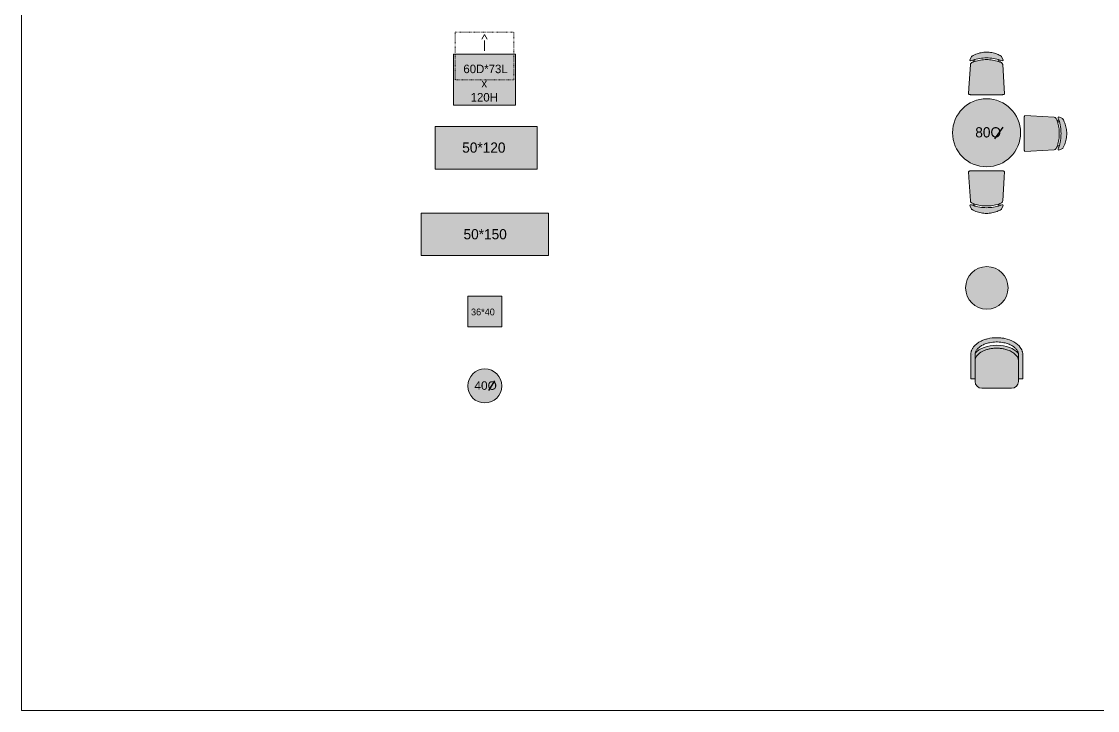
# Model space of a CAD drawing. Header units: millimetres. Extents: x -14819 to 43195, y -10328 to 20814.
# Drawn here: x 13033 to 14298, y 16586 to 17397 of the extents above; entities that cross this region are included whole.
import ezdxf

# ---------------------------------------------------------------- set-up
doc = ezdxf.new("R2010")
doc.units = ezdxf.units.MM
doc.linetypes.add('ACAD_ISO03W100', pattern=[30, 12, -18])
for name, color, linetype, lineweight in [('DV_Furnitures', 250, 'Continuous', 5), ('DV_Hatch bedroom', 21, 'Continuous', 5), ('DV_Hatch Living', 43, 'Continuous', 5)]:
    doc.layers.add(name, color=color, linetype=linetype, lineweight=lineweight)
doc.layers.add('DV_Text block', color=20, linetype='Continuous')
doc.styles.get("Standard").update_dxf_attribs({"font": 'arial.ttf'})

# ---------------------------------------------------------------- blocks, each defined once
blk = doc.blocks.new('*U1024')
at = {"layer": 'DV_Hatch bedroom', "lineweight": 5}
h = blk.add_hatch(color=256, dxfattribs=at)
h.dxf.hatch_style = 1
h.paths.add_polyline_path([(60, 0), (60, -50), (-60, -50), (-60, 0)])
at = {"lineweight": 5}
blk.add_lwpolyline([(60, 0), (60, -50), (-60, -50), (-60, 0), (60, 0)], dxfattribs=at)
at = {"layer": 'DV_Text block', "insert": (-28.30563444466316, -18.80394885410487), "char_height": 12, "attachment_point": 1}
blk.add_mtext_dynamic_manual_height_columns('{\\fDM Sans|b0|i0|c0|p2;50*120}', width=56.75187395583114, gutter_width=1.25, heights=[0], dxfattribs=at)
blk = doc.blocks.new('*U1026')
at = {"layer": 'DV_Hatch bedroom', "lineweight": 5}
h = blk.add_hatch(color=256, dxfattribs=at)
h.dxf.hatch_style = 1
h.paths.add_polyline_path([(260.5569073197485, 122.3409642454412), (264.1569073197485, 122.3409642454412), (264.1569073197485, 118.3409642454412), (260.5569073197485, 118.3409642454412)])
at = {"lineweight": 5}
blk.add_lwpolyline([(260.5569073197485, 122.3409642454412), (264.1569073197485, 122.3409642454412), (264.1569073197485, 118.3409642454412), (260.5569073197485, 118.3409642454412), (260.5569073197485, 122.3409642454412)], dxfattribs=at)
at = {"layer": 'DV_Text block', "insert": (261.9996855202482, 118.7152081299112), "char_height": 0.8, "attachment_point": 1, "rotation": 90}
blk.add_mtext_dynamic_manual_height_columns('{\\fDM Sans|b0|i0|c0|p2;36*40}', width=4.728081956628512, gutter_width=1.25, heights=[0], dxfattribs=at)
blk = doc.blocks.new('*U1023')
at = {"layer": 'DV_Hatch bedroom', "lineweight": 5}
h = blk.add_hatch(color=256, dxfattribs=at)
h.dxf.hatch_style = 1
h.paths.add_polyline_path([(-36.43380784526835, 60.04021690412242), (36.56614776196432, 59.95971012146572), (36.4999778036165, -0.04025339132834915), (-36.4999778036165, 0.04025339132834915)])
at = {"linetype": 'ACAD_ISO03W100', "lineweight": 5}
for p, q in [((0.09157145894334917, 83.03290998804655), (-2.901616335553172, 77.61525146761204)), ((0.07066529615747186, 64.07613510614902), (0.09157145894334917, 83.03290998804655)), ((0.09157145894334917, 83.03290998804653), (3.072802438550411, 77.60866267958136))]:
    blk.add_line(p, q, dxfattribs=at)
at = {"linetype": 'ACAD_ISO03W100', "lineweight": 5, "ltscale": 0.05}
blk.add_lwpolyline([(-34.40513541289124, 86.03799542772157), (34.59482262682207, 85.96189997562135), (34.53306399903067, 29.96193403034692), (-34.46689404068275, 30.03802948244709)], close=True, dxfattribs=at)
at = {"lineweight": 5}
blk.add_lwpolyline([(-36.43380784526835, 60.04021690412242), (36.56614776196432, 59.95971012146572), (36.4999778036165, -0.04025339132834915), (-36.4999778036165, 0.04025339132834915), (-36.43380784526835, 60.04021690412242)], dxfattribs=at)
at = {"layer": 'DV_Text block', "insert": (-54.56108493999477, 47.76335635750354), "char_height": 8, "attachment_point": 1, "rotation": 359.93681233145986}
blk.add_mtext_dynamic_manual_height_columns('\\pxqc;{\\fDM Sans|b0|i0|c0|p2; \\H1.25x;60D*73L\\Px\\P120H}', width=108.6264040418592, gutter_width=12.5, heights=[0], dxfattribs=at)
blk = doc.blocks.new('*U1027')
at = {"layer": 'DV_Hatch bedroom', "lineweight": 5}
h = blk.add_hatch(color=256, dxfattribs=at)
h.dxf.hatch_style = 1
edge = h.paths.add_edge_path()
edge.add_arc((0, 0), 20, 0, 360)
at = {"lineweight": 5}
blk.add_circle((0, 0), 20, dxfattribs=at)
at = {"layer": 'DV_Text block'}
blk.add_line((4.590642479844746, -5.295122540830789), (12.00493305639844, 6.022108342519118), dxfattribs=at)
at = {"layer": 'DV_Text block', "insert": (-12.21539372675352, 5.500000003259629), "char_height": 10, "attachment_point": 1}
blk.add_mtext_dynamic_manual_height_columns('40O', width=26.25476082576989, gutter_width=12.5, heights=[0], dxfattribs=at)
blk = doc.blocks.new('*U1025')
at = {"layer": 'DV_Hatch bedroom', "lineweight": 5}
h = blk.add_hatch(color=256, dxfattribs=at)
h.dxf.hatch_style = 1
h.paths.add_polyline_path([(161.9801928988678, -633.1714966108556), (161.9801928988678, -683.1714966108556), (11.98019289886781, -683.1714966108556), (11.98019289886781, -633.1714966108556)])
at = {"lineweight": 5}
blk.add_lwpolyline([(161.9801928988678, -633.1714966108556), (161.9801928988678, -683.1714966108556), (11.98019289886781, -683.1714966108556), (11.98019289886781, -633.1714966108556), (161.9801928988678, -633.1714966108556)], dxfattribs=at)
at = {"layer": 'DV_Text block', "insert": (61.92732874456249, -651.9754454649604), "char_height": 12, "attachment_point": 1}
blk.add_mtext_dynamic_manual_height_columns('{\\fDM Sans|b0|i0|c0|p2;50*150}', width=56.75187395583114, gutter_width=1.25, heights=[0], dxfattribs=at)
blk = doc.blocks.new('COFFEE TABLE 80')
at = {"layer": 'DV_Hatch Living', "transparency": 33554579}
h = blk.add_hatch(color=256, dxfattribs=at)
h.dxf.hatch_style = 1
h.paths.add_polyline_path([(229.9261347123265, -420.3249440092277, 1), (309.9261347123265, -420.3249440092277, 1)])
at = {"layer": 'DV_Hatch Living', "color": 18, "true_color": 0x000000}
blk.add_circle((269.9261347123265, -420.3249440092277), 40, dxfattribs=at)
at = {"layer": 'DV_Text block'}
blk.add_line((279.7751645188573, -427.27284260127), (289.4527519655711, -413.8514747721433), dxfattribs=at)
at = {"layer": 'DV_Text block', "insert": (256.6811932789157, -413.7653186047509), "char_height": 12, "attachment_point": 1}
blk.add_mtext_dynamic_manual_height_columns('{\\fDM Sans|b0|i0|c0|p2;80O}', width=116.0549426039837, gutter_width=1.25, heights=[0], dxfattribs=at)
blk = doc.blocks.new('*U1093')
at = {"layer": 'DV_Hatch Living', "transparency": 33554579}
h = blk.add_hatch(color=256, dxfattribs=at)
h.dxf.hatch_style = 1
h.paths.add_polyline_path([(-2.5, 0, 1), (2.5, 0, 1)])
at = {"layer": 'DV_Hatch Living', "color": 18, "lineweight": 5, "true_color": 0x000000}
blk.add_circle((0, 0), 2.5, dxfattribs=at)
blk = doc.blocks.new('*U997')
at = {"layer": 'DV_Hatch Living', "transparency": 33554579}
h = blk.add_hatch(color=256, dxfattribs=at)
h.dxf.hatch_style = 1
h.paths.add_polyline_path([(1.903446144736279, 3.535367920994759), (1.890031995712036, 3.582273945212364), (1.870788195994294, 3.627109453082085), (1.846023406618372, 3.669154867529869), (1.816135202093562, 3.707735314965248), (1.781603207953651, 3.742231577634811), (1.742981790756403, 3.772089928388596), (1.580095540296554, 3.836199944891447), (1.566670853175481, 3.841040783274792), (1.421221777877236, 3.891754442919066), (1.401291620175073, 3.898426905629037), (1.236513786568537, 3.94868016242981), (1.063475859013806, 3.994071930646896), (0.8887779646430545, 4.032601118087769), (0.7126926620410927, 4.064207375049591), (0.5354948594357438, 4.088841378688812), (0.3574611806669736, 4.106464833021164), (0.1788694989882629, 4.117050170898438), (-1.417328746811108e-06, 4.120580852031708), (-0.1788723334781821, 4.117050170898438), (-0.3574640151568929, 4.106464833021164), (-0.535497693925663, 4.088841378688812), (-0.7126954965310119, 4.064207375049591), (-0.8887807991329737, 4.032601118087769), (-1.063478693503725, 3.994071930646896), (-1.236516621058456, 3.94868016242981), (-1.401294454664992, 3.898426905629051), (-1.421224612367212, 3.891754442919051), (-1.566673687665514, 3.84104078327475), (-1.580098374786473, 3.836199944891419), (-1.742984625246322, 3.772089928388596), (-1.78160604244357, 3.742231577634811), (-1.816138036583482, 3.707735314965248), (-1.846026241108291, 3.669154867529869), (-1.870791030484213, 3.627109453082085), (-1.890034830201955, 3.582273945212364), (-1.903448979226198, 3.535367920994759), (-2.06643692435, 0.7566639780999296), (-2.102708698575157, 0.08456394076347351), (-2.100243587434022, 0.07196366786956787), (-2.094375447350728, 0.06054133176803589), (-2.085564957531574, 0.05119338631629944), (-2.062044807604366, 0.03487631678581238), (-2.035812647544333, 0.02340331673622131), (-1.99889296859368, 0.01245275139808655), (-1.961027763474192, 0.005426704883575439), (-1.921728753998821, 0.001296401023864746), (-1.882236999207919, -8.270144462585449e-05), (-1.872592721796821, -4.470348358154297e-07), (1.884592908913817, 4.498995878066125e-07), (1.921728903182498, 0.001297146081924438), (1.961027763474249, 0.00542759895324707), (1.99889296859368, 0.01245364546775818), (2.03581279672801, 0.02340421080589294), (2.063714769726914, 0.03582432866096497), (2.088459419305991, 0.05371570587158203), (2.098550651024595, 0.0677722692489624), (2.102705864085237, 0.08456394076347351), (2.066434089860138, 0.7566639780998159)])
h.paths.add_polyline_path([(1.56323577893221, 4.079477400756204), (1.39762589609029, 4.129593223333359), (1.36718476269192, 4.137547645536458), (1.389521790999595, 3.902367353439331), (1.401291620175073, 3.898426905629051), (1.407621501069571, 3.896496444940567), (1.421221777877065, 3.891754442919094), (1.488436986251315, 3.869251310825348), (1.566670853175651, 3.84104078327475), (1.576532187503801, 3.837602436542511), (1.580095540296554, 3.836199944891433), (1.58656195554596, 3.833868205547333)])
h.paths.add_polyline_path([(1.775910209511665, 4.505965411663055), (1.749291216167364, 4.521570950746536), (1.707082528182241, 4.545750916004167), (1.707045232261976, 4.545771926641478), (1.59920452657326, 4.604069292545319), (1.489412647523579, 4.658612161874771), (1.377800429201159, 4.70933541655539), (1.37776119389315, 4.709352403879166), (1.231888794097188, 4.768824875354767), (1.083518313566628, 4.821774363517761), (0.9329420031321547, 4.868096560239792), (0.7804564399511378, 4.907700270414352), (0.6263619307729869, 4.940507560968399), (0.4709619525002608, 4.96645376086235), (0.3145624808623211, 4.985487759113312), (0.1574715615118976, 4.997572153806686), (-1.417244902768289e-06, 5.002683252096176), (-0.1622774391962025, 4.997306764125824), (-0.3241285114327184, 4.984526336193085), (-0.4852254415150128, 4.964368343353271), (-0.6452312794520481, 4.936874806880951), (-0.8038113689519264, 4.902103543281555), (-0.9606342238758998, 4.860127121210098), (-1.115371789310018, 4.8110331594944), (-1.267700485850753, 4.754924476146698), (-1.417301880931291, 4.6919184923172), (-1.563862912597756, 4.622146785259247), (-1.707077306753376, 4.545755386352539), (-1.749294050657284, 4.52157095074655), (-1.775913044001584, 4.505965411663055), (-1.954310469879999, 4.071474969387054), (-1.924175813914587, 3.998974859714508), (-1.899247071673472, 3.985874950885773), (-1.782373144930148, 4.005081355571747), (-1.591194705568739, 4.071017503738403), (-1.397628730580209, 4.129593223333359), (-1.201959116509158, 4.180722683668137), (-1.004472967349045, 4.224330931901932), (-0.8054599978081001, 4.260353744029999), (-0.6052119365740509, 4.288738667964935), (-0.4040226009061598, 4.309443831443787), (-0.2021870761249716, 4.322438836097717), (-1.417244959611708e-06, 4.327704608440399), (0.2021842416350523, 4.322438836097717), (0.4040197664162406, 4.309443831443787), (0.6052091020841317, 4.288738667964935), (0.8054571633181808, 4.260353744029999), (1.004470132859126, 4.224330931901932), (1.201956282019239, 4.180722683668137), (1.39762589609029, 4.129593223333359), (1.56323577893221, 4.079477400756204), (1.59119187107882, 4.071017503738403), (1.782370310440228, 4.005081355571747), (1.899244237183552, 3.985874950885773), (1.924172979424668, 3.998974859714508), (1.954315989676218, 4.071469455957413)])
h.paths.add_polyline_path([(-1.367187597181839, 4.137547645536458), (-1.397628730580209, 4.129593223333359), (-1.563227031381189, 4.079480905640693), (-1.586564790035879, 3.833868205547333), (-1.580098374786473, 3.836199944891447), (-1.57653502199372, 3.837602436542511), (-1.566673687665457, 3.841040783274764), (-1.488439820741235, 3.869251310825348), (-1.421224612367155, 3.891754442919066), (-1.40762433555949, 3.896496444940567), (-1.401294454664992, 3.898426905629037), (-1.389524625489514, 3.902367353439331)])
at = {"layer": 'DV_Hatch Living', "color": 18, "lineweight": 5, "true_color": 0x000000}
for p, q in [((-1.775913044001584, 4.505965411663055), (-1.954310469879999, 4.071474969387054)), ((-1.954310469879999, 4.071474969387054), (-1.924175813914587, 3.998974859714508)), ((-1.924175813914587, 3.998974859714508), (-1.899247071673472, 3.985874950885773)), ((-1.899247071673472, 3.985874950885773), (-1.782373144930148, 4.005081355571747)), ((-1.782373144930148, 4.005081355571747), (-1.591194705568739, 4.071017503738403)), ((-1.749294050657284, 4.521570950746536), (-1.775913044001584, 4.505965411663055)), ((-1.707077306753376, 4.545755386352539), (-1.749294050657284, 4.521570950746536)), ((-1.563862912597756, 4.622146785259247), (-1.707077306753376, 4.545755386352539)), ((-1.591194705568739, 4.071017503738403), (-1.397628730580209, 4.129593223333359)), ((-1.563178607054056, 4.079990535974503), (-1.586564790035879, 3.833868205547333)), ((-1.586564790035879, 3.833868205547333), (-1.488439820741235, 3.869251310825348)), ((-1.417301880931291, 4.6919184923172), (-1.563862912597756, 4.622146785259247)), ((-1.488439820741235, 3.869251310825348), (-1.389524625489514, 3.902367353439331)), ((-1.267700485850753, 4.754924476146698), (-1.417301880931291, 4.6919184923172)), ((-1.397628730580209, 4.129593223333359), (-1.201959116509158, 4.180722683668137)), ((-1.389524625489514, 3.902367353439331), (-1.367136182964657, 4.138088971376419)), ((-1.115371789310018, 4.8110331594944), (-1.267700485850753, 4.754924476146698)), ((-1.201959116509158, 4.180722683668137), (-1.004472967349045, 4.224330931901932)), ((-0.9606342238758998, 4.860127121210098), (-1.115371789310018, 4.8110331594944)), ((-1.004472967349045, 4.224330931901932), (-0.8054599978081001, 4.260353744029999)), ((-0.8038113689519264, 4.902103543281555), (-0.9606342238758998, 4.860127121210098)), ((-0.8054599978081001, 4.260353744029999), (-0.6052119365740509, 4.288738667964935)), ((-0.6452312794520481, 4.936874806880951), (-0.8038113689519264, 4.902103543281555)), ((-0.4852254415150128, 4.964368343353271), (-0.6452312794520481, 4.936874806880951)), ((-0.6052119365740509, 4.288738667964935), (-0.4040226009061598, 4.309443831443787)), ((-0.3241285114327184, 4.984526336193085), (-0.4852254415150128, 4.964368343353271)), ((-0.4040226009061598, 4.309443831443787), (-0.2021870761249716, 4.322438836097717)), ((-0.1622774391962025, 4.997306764125824), (-0.3241285114327184, 4.984526336193085)), ((-0.2021870761249716, 4.322438836097717), (-1.417244959611708e-06, 4.327704608440399)), ((-1.417244902768289e-06, 5.002683252096176), (-0.1622774391962025, 4.997306764125824)), ((0.1574715615118976, 4.997572153806686), (-1.417244902768289e-06, 5.002683252096176)), ((-1.417244959611708e-06, 4.327704608440399), (0.2021842416350523, 4.322438836097717)), ((0.3145624808623211, 4.985487759113312), (0.1574715615118976, 4.997572153806686)), ((0.2021842416350523, 4.322438836097717), (0.4040197664162406, 4.309443831443787)), ((0.4709619525002608, 4.96645376086235), (0.3145624808623211, 4.985487759113312)), ((0.4040197664162406, 4.309443831443787), (0.6052091020841317, 4.288738667964935)), ((0.6263619307729869, 4.940507560968399), (0.4709619525002608, 4.96645376086235)), ((0.6052091020841317, 4.288738667964935), (0.8054571633181808, 4.260353744029999)), ((0.7804564399511378, 4.907700270414352), (0.6263619307729869, 4.940507560968399)), ((0.9329420031321547, 4.868096560239792), (0.7804564399511378, 4.907700270414352)), ((0.8054571633181808, 4.260353744029999), (1.004470132859126, 4.224330931901932)), ((1.083518313566628, 4.821774363517761), (0.9329420031321547, 4.868096560239792)), ((1.004470132859126, 4.224330931901932), (1.201956282019239, 4.180722683668137)), ((1.231888794097188, 4.768824875354767), (1.083518313566628, 4.821774363517761)), ((1.201956282019239, 4.180722683668137), (1.39762589609029, 4.129593223333359)), ((1.37776119389315, 4.709352403879166), (1.231888794097188, 4.768824875354767)), ((1.367133348474738, 4.138088971376419), (1.389521790999595, 3.902367353439331)), ((1.377800429201159, 4.709335416555405), (1.37776119389315, 4.709352403879166)), ((1.489412647523579, 4.658612161874771), (1.377800429201159, 4.709335416555405)), ((1.389521790999595, 3.902367353439331), (1.488436986251315, 3.869251310825348)), ((1.39762589609029, 4.129593223333359), (1.59119187107882, 4.071017503738403)), ((1.488436986251315, 3.869251310825348), (1.58656195554596, 3.833868205547333)), ((1.59920452657326, 4.604069292545319), (1.489412647523579, 4.658612161874771)), ((1.58656195554596, 3.833868205547333), (1.563186662972839, 4.079994559288025)), ((1.59119187107882, 4.071017503738403), (1.782370310440228, 4.005081355571747)), ((1.707045232261976, 4.545771926641464), (1.59920452657326, 4.604069292545319)), ((1.707082528182184, 4.545750916004181), (1.707045232261976, 4.545771926641464)), ((1.749291216167364, 4.521570950746536), (1.707082528182184, 4.545750916004181)), ((1.775910209511665, 4.505965411663055), (1.749291216167364, 4.521570950746536)), ((1.954315989676218, 4.071469455957413), (1.775910209511665, 4.505965411663055)), ((1.782370310440228, 4.005081355571747), (1.899244237183552, 3.985874950885773)), ((1.899244237183552, 3.985874950885773), (1.924172979424668, 3.998974859714508)), ((1.924172979424668, 3.998974859714508), (1.954315989676218, 4.071469455957413))]:
    blk.add_line(p, q, dxfattribs=at)
blk.add_polyline3d([(1.961027763474249, 0.00542759895324707, 0), (1.99889296859368, 0.01245364546775818, 0), (2.03581279672801, 0.02340421080589294, 0), (2.063714769726914, 0.03582432866096497, 0), (2.088459419305991, 0.05371570587158203, 0), (2.098550651024595, 0.0677722692489624, 0), (2.102705864085237, 0.08456394076347351, 0), (2.066434089860138, 0.756663978099823, 0), (1.903446144736279, 3.535367920994759, 0), (1.890031995712036, 3.582273945212364, 0), (1.870788195994294, 3.627109453082085, 0), (1.846023406618372, 3.669154867529869, 0), (1.816135202093562, 3.707735314965248, 0), (1.781603207953651, 3.742231577634811, 0), (1.742981790756403, 3.772089928388596, 0), (1.576532187503801, 3.837602436542511, 0), (1.407621501069571, 3.896496444940567, 0), (1.236513786568537, 3.94868016242981, 0), (1.063475859013806, 3.994071930646896, 0), (0.8887779646430545, 4.032601118087769, 0), (0.7126926620410927, 4.064207375049591, 0), (0.5354948594357438, 4.088841378688812, 0), (0.3574611806669736, 4.106464833021164, 0), (0.1788694989882629, 4.117050170898438, 0), (-1.417328746811108e-06, 4.120580852031708, 0), (-0.1788723334781821, 4.117050170898438, 0), (-0.3574640151568929, 4.106464833021164, 0), (-0.535497693925663, 4.088841378688812, 0), (-0.7126954965310119, 4.064207375049591, 0), (-0.8887807991329737, 4.032601118087769, 0), (-1.063478693503725, 3.994071930646896, 0), (-1.236516621058456, 3.94868016242981, 0), (-1.40762433555949, 3.896496444940567, 0), (-1.57653502199372, 3.837602436542511, 0), (-1.742984625246322, 3.772089928388596, 0), (-1.78160604244357, 3.742231577634811, 0), (-1.816138036583482, 3.707735314965248, 0), (-1.846026241108291, 3.669154867529869, 0), (-1.870791030484213, 3.627109453082085, 0), (-1.890034830201955, 3.582273945212364, 0), (-1.903448979226198, 3.535367920994759, 0), (-2.06643692435, 0.756663978099823, 0), (-2.102708698575157, 0.08456394076347351, 0), (-2.100243587434022, 0.07196366786956787, 0), (-2.094375447350728, 0.06054133176803589, 0), (-2.085564957531574, 0.05119338631629944, 0), (-2.062044807604366, 0.03487631678581238, 0), (-2.035812647544333, 0.02340331673622131, 0), (-1.99889296859368, 0.01245275139808655, 0), (-1.961027763474192, 0.005426704883575439, 0), (-1.921728753998821, 0.001296401023864746, 0), (-1.882236999207919, -8.270144462585449e-05, 0), (-1.872592721796877, -4.470348358154297e-07, 0), (1.872592721796877, 4.470348358154297e-07, 0), (1.882237148391596, -8.180737495422363e-05, 0), (1.921728903182498, 0.001297146081924438, 0), (1.961027763474249, 0.00542759895324707, 0)], dxfattribs=at)
blk = doc.blocks.new('armchair Living room')
at = {"layer": 'DV_Hatch Living', "transparency": 33554579}
h = blk.add_hatch(color=256, dxfattribs=at)
h.dxf.hatch_style = 1
edge = h.paths.add_edge_path()
edge.add_spline(control_points=[(0.2550002536800378, 0.3230172590536782), (0.2550011041057445, 0.323240621367848), (0.2550010200065103, 0.323463989219654), (0.2549999999995194, 0.3236873653840133)], knot_values=[0, 0, 0, 0, 0.005289622055557356, 0.005289622055557356, 0.005289622055557356, 0.005289622055557356], degree=3, periodic=0)
edge.add_spline(control_points=[(0.2549999999995194, 0.3236873653840133), (0.2549784521755214, 0.3284062254644482), (0.2545392340576527, 0.3331287952118887), (0.2527582045326966, 0.3428586413101771), (0.2513733592607181, 0.3478700131149424), (0.2475867201002444, 0.3579713602773307), (0.2451835051673683, 0.3630611864100688), (0.2392914523905887, 0.3732649115138376), (0.2358019077099769, 0.3783779330181174), (0.2277061805591316, 0.388524298607674), (0.2230999699942799, 0.393556796918431), (0.212787876049795, 0.4034175598536356), (0.2070822718051204, 0.4082452996119939), (0.1946311372728289, 0.4175724522672724), (0.1878859274310685, 0.4220716212716482), (0.1734482527264518, 0.4306292356666059), (0.1657560491848926, 0.4346875995939818), (0.1495409769019247, 0.4422673311741212), (0.1410182996248324, 0.4457886901612778), (0.1232759968160693, 0.4522153066849919), (0.1140565105629463, 0.4551205800470761), (0.09131246422249717, 0.4612674042998677), (0.07752669711977944, 0.4641865678626695), (0.04930468339837546, 0.4685855784816875), (0.03486888073960159, 0.470065491226392), (0.005788774031756816, 0.4715291827670294), (-0.008855130190390526, 0.4715129808550849), (-0.03790393314721285, 0.4699855458003954), (-0.05230843026556187, 0.4684742858830733), (-0.08043723513784329, 0.4640158699707833), (-0.09416109194397393, 0.4610686405773095), (-0.1205063348747757, 0.4538569567591999), (-0.1331271362621678, 0.4495923977099032), (-0.1568780344561702, 0.4399270350904212), (-0.1680072575970186, 0.434526196304871), (-0.1884420025949751, 0.4228342209600324), (-0.1977461690257272, 0.4165434828179597), (-0.2125828644432701, 0.4047344485883544), (-0.2184980333597082, 0.3993248954432156), (-0.2289632728078175, 0.3883094549170378), (-0.2335130220400856, 0.3827046824929159), (-0.2412530913764783, 0.3714586632578687), (-0.2444439923428945, 0.3658189656603534), (-0.249539489331589, 0.3546112794252005), (-0.2514460950699515, 0.3490441446012733), (-0.2540758178151279, 0.3379965439490951), (-0.2548013357665155, 0.332514659926022), (-0.2549853221784772, 0.3263656017308572), (-0.2549969257208815, 0.3256926504939264), (-0.2549999999995123, 0.3250196693943694)], knot_values=[0.005289622055557356, 0.005289622055557356, 0.005289622055557356, 0.005289622055557356, 0.117033802237924, 0.117033802237924, 0.234067604475848, 0.234067604475848, 0.351101406713772, 0.351101406713772, 0.4681352089516961, 0.4681352089516961, 0.5851690111896201, 0.5851690111896201, 0.7022028134275441, 0.7022028134275441, 0.8192366156654681, 0.8192366156654681, 0.9362704179033922, 0.9362704179033922, 1.053304220141316, 1.053304220141316, 1.17033802237924, 1.17033802237924, 1.333644143691915, 1.333644143691915, 1.49695026500459, 1.49695026500459, 1.660256386317266, 1.660256386317266, 1.823562507629941, 1.823562507629941, 1.986868628942616, 1.986868628942616, 2.150174750255291, 2.150174750255291, 2.313480871567966, 2.313480871567966, 2.476786992880641, 2.476786992880641, 2.606464892024791, 2.606464892024791, 2.73614279116894, 2.73614279116894, 2.86582069031309, 2.86582069031309, 2.995498589457239, 2.995498589457239, 3.125176488601388, 3.125176488601388, 3.141113937498523, 3.141113937498523, 3.141113937498523, 3.141113937498523], degree=3, periodic=0)
edge.add_line((-0.2549999999999955, 0.3250196693830816), (-0.2549999999999955, 0.1121202201047673))
edge.add_line((-0.2549999999999955, 0.1121202201047664), (-0.2549999999999955, 0.08000000000000274))
edge.add_arc((-0.1749999999999972, 0.08000000000000185), 0.0799999999999999, 179.9999999999992, 269.9999999999992)
edge.add_line((-0.1749999999999972, 2.664535259100376e-15), (0.1750000000000043, -1.77635683940025e-15))
edge.add_arc((0.1750000000000043, 0.0799999999999974), 0.0799999999999999, 269.9999999999992, 359.9999999999992)
edge.add_line((0.2550000000000026, 0.07999999999999652), (0.2550000000000026, 0.1121202201047602))
edge.add_line((0.2550000000000026, 0.1121202201047602), (0.2550000000000026, 0.3236873651874133))
edge = h.paths.add_edge_path()
edge.add_spline(control_points=[(0.3050000000000068, 0.4102438452043069), (0.3024813466497633, 0.4260177939339806), (0.3019680092934962, 0.4277523550446629), (0.3005397185219536, 0.4324760360549922), (0.2996265491148478, 0.4353992214500018), (0.2981894577347362, 0.4396117968586895), (0.2977302716590486, 0.4409029818030845), (0.2962128733581082, 0.4449868940079504), (0.2950320213455271, 0.4478883438053893), (0.292439258364368, 0.4537385780341365), (0.2910257436911579, 0.4566874226209885), (0.2860852934021452, 0.4662346816351546), (0.2820981530402662, 0.4728699405666186), (0.2596125960123956, 0.5048601987728727), (0.2339259634593276, 0.5271240945356359), (0.1712147898127014, 0.5631229941465836), (0.1344017459814353, 0.5767166333840006), (0.07959280256439882, 0.5883317134193771), (0.0639987483149298, 0.5907766435804112), (0.03241579550741136, 0.594087133908733), (0.01641194080566066, 0.5949510268238072), (0.0004058044288797191, 0.5949984308855054)], knot_values=[1.452715183567231, 1.452715183567231, 1.452715183567231, 1.452715183567231, 1.479812781338658, 1.479812781338658, 1.527336283345644, 1.527336283345644, 1.547310064151865, 1.547310064151865, 1.595627609245784, 1.595627609245784, 1.644282307636847, 1.644282307636847, 1.752618400029657, 1.752618400029657, 2.16874777046166, 2.16874777046166, 2.584877140893663, 2.584877140893663, 2.745153754014062, 2.745153754014062, 2.905430367134461, 2.905430367134461, 2.905430367134461, 2.905430367134461], degree=3, periodic=0)
edge.add_arc((0.000257724178005958, 0.5449986501635964), 0.04999999999999696, 89.83031228391411, 91.34310931386136)
edge.add_spline(control_points=[(0.0001096439271321969, 0.5949984308855054), (-0.03660551430336056, 0.594889694611803), (-0.0732722937257364, 0.5904932581846936), (-0.1227819564416066, 0.5783397104460768), (-0.1374668756943862, 0.5738510964773731), (-0.1656320431025122, 0.563387645035414), (-0.1790589855854847, 0.5574318209506792), (-0.2043561554902524, 0.5441694523649767), (-0.216220067415243, 0.5368527207790983), (-0.2380156926131818, 0.5210446298506204), (-0.2479959037515016, 0.5125130445968127), (-0.264368045870583, 0.4958204059536371), (-0.2710928233141345, 0.4878006520683762), (-0.279853282091004, 0.4753270700831438), (-0.282460459264982, 0.471242285504351), (-0.2875965780832814, 0.4624724243318168), (-0.2900352350555551, 0.4578066768611624), (-0.2932581355021497, 0.4509748722247799), (-0.2942599188461443, 0.4487252198536549), (-0.2956610130314132, 0.4453998365587957), (-0.2961111125407498, 0.4442995442285858), (-0.296978622133345, 0.4421163932757928), (-0.2974521991309373, 0.4408825923887703), (-0.2986750633940005, 0.4375918980690106), (-0.2993662864493984, 0.4356350343887376), (-0.3006233075977462, 0.4321357626256086), (-0.3011877729663581, 0.4305989010270874), (-0.3049999999999926, 0.4114179228057742)], knot_values=[0, 0, 0, 0, 0.3676453250702882, 0.3676453250702882, 0.5296835515132909, 0.5296835515132909, 0.6917217779562936, 0.6917217779562936, 0.8537600043992963, 0.8537600043992963, 1.015798230842299, 1.015798230842299, 1.153108551553153, 1.153108551553153, 1.220258827091045, 1.220258827091045, 1.298742417463231, 1.298742417463231, 1.337984212649324, 1.337984212649324, 1.35760511024237, 1.35760511024237, 1.377226007835417, 1.377226007835417, 1.414970595701323, 1.414970595701323, 1.45271518356723, 1.45271518356723, 1.45271518356723, 1.45271518356723], degree=3, periodic=0)
edge.add_line((-0.3049999999999926, 0.4114179228057733), (-0.3049999999999997, 0.1121202201047673))
edge.add_line((-0.3049999999999997, 0.1121202201047673), (-0.2550000000000026, 0.1121202201047664))
edge.add_line((-0.2549999999999955, 0.1121202201047664), (-0.2549999999999883, 0.4114179228057733))
edge.add_spline(control_points=[(-0.2549999999999955, 0.4114179228057733), (-0.2533662756993706, 0.4156111046290851), (-0.2517295066707916, 0.4205180430555826), (-0.247180281233021, 0.4321847718254164), (-0.2426187254253236, 0.4412821357946539), (-0.229973086091313, 0.4594151845329169), (-0.221883275610125, 0.4684353487729149), (-0.2022498644331421, 0.4857014582682426), (-0.1907114615926631, 0.4939397826011307), (-0.1646602811819804, 0.5089783468926301), (-0.1501519983295481, 0.5157771945586012), (-0.118873759550894, 0.5274415339572025), (-0.1021064000184353, 0.5323072425938626), (-0.05973949800137035, 0.5413658750699524), (-0.03340946493312913, 0.544386410598463), (-0.004547462490329224, 0.5449639934764541), (-0.002144879177308212, 0.5449915345702347), (0.000257724178005958, 0.5449986501635928)], knot_values=[0, 0, 0, 0, 0.0889027003277463, 0.0889027003277463, 0.2970184062391804, 0.2970184062391804, 0.5051341121506145, 0.5051341121506145, 0.7132498180620487, 0.7132498180620487, 0.9213655239734827, 0.9213655239734827, 1.129481229884917, 1.129481229884917, 1.42581925704621, 1.42581925704621, 1.45271518356723, 1.45271518356723, 1.45271518356723, 1.45271518356723], degree=3, periodic=0)
edge.add_spline(control_points=[(0.000257724178005958, 0.5449986501635928), (0.002660327533313023, 0.5449915345702347), (0.005062910846334034, 0.5449639934764541), (0.03392491328914105, 0.544386410598463), (0.06025494635738227, 0.5413658750699524), (0.1026218483744401, 0.5323072425938626), (0.1193892079069059, 0.5274415339572025), (0.15066744668556, 0.5157771945586012), (0.1651757295379923, 0.5089783468926301), (0.191226909948675, 0.4939397826011307), (0.202765312789154, 0.4857014582682426), (0.2223987239661369, 0.4684353487729149), (0.2304885344473249, 0.4594151845329169), (0.2431341737813284, 0.4412821357946539), (0.2476957295890259, 0.4321847718254164), (0.2519324042738305, 0.4205180430555826), (0.2534307284723596, 0.4156111046290851), (0.2550000000000026, 0.4102438452043069)], knot_values=[1.45271518356723, 1.45271518356723, 1.45271518356723, 1.45271518356723, 1.47961111008825, 1.47961111008825, 1.775949137249543, 1.775949137249543, 1.984064843160977, 1.984064843160977, 2.192180549072411, 2.192180549072411, 2.400296254983846, 2.400296254983846, 2.60841196089528, 2.60841196089528, 2.816527666806714, 2.816527666806714, 2.90543036713446, 2.90543036713446, 2.90543036713446, 2.90543036713446], degree=3, periodic=0)
edge.add_line((0.2550000000000026, 0.4102438452043069), (0.2549999999999955, 0.1121202201047602))
edge.add_line((0.2550000000000026, 0.1121202201047602), (0.3049999999999997, 0.1121202201047593))
edge.add_line((0.3049999999999997, 0.1121202201047593), (0.3050000000000068, 0.4102438452043042))
edge = h.paths.add_edge_path(flags=17)
edge.add_ellipse((7.105427357601002e-15, 0.3239881424909106), major_axis=(0.2900000000000004, -0.001104140849802596), ratio=0.6287702114732256, start_angle=28.57818484357723, end_angle=151.69614321923)
edge.add_line((-0.2549999999999955, 0.4114179228057733), (-0.2549999999999955, 0.3250196693830798))
edge.add_spline(control_points=[(-0.2549999999995123, 0.3250196693943694), (-0.2549969257208815, 0.3256926504939264), (-0.2549853221784772, 0.3263656017308572), (-0.2548013357665155, 0.332514659926022), (-0.2540758178151279, 0.3379965439490951), (-0.2514460950699515, 0.3490441446012733), (-0.249539489331589, 0.3546112794252005), (-0.2444439923428945, 0.3658189656603534), (-0.2412530913764783, 0.3714586632578687), (-0.2335130220400856, 0.3827046824929159), (-0.2289632728078175, 0.3883094549170378), (-0.2184980333597082, 0.3993248954432156), (-0.2125828644432701, 0.4047344485883544), (-0.1977461690257272, 0.4165434828179597), (-0.1884420025949751, 0.4228342209600324), (-0.1680072575970186, 0.434526196304871), (-0.1568780344561702, 0.4399270350904212), (-0.1331271362621678, 0.4495923977099032), (-0.1205063348747757, 0.4538569567591999), (-0.09416109194397393, 0.4610686405773095), (-0.08043723513784329, 0.4640158699707833), (-0.05230843026556187, 0.4684742858830733), (-0.03790393314721285, 0.4699855458003954), (-0.008855130190390526, 0.4715129808550849), (0.005788774031756816, 0.4715291827670294), (0.03486888073960159, 0.470065491226392), (0.04930468339837546, 0.4685855784816875), (0.07752669711977944, 0.4641865678626695), (0.09131246422249717, 0.4612674042998677), (0.1140565105629463, 0.4551205800470761), (0.1232759968160693, 0.4522153066849919), (0.1410182996248324, 0.4457886901612778), (0.1495409769019247, 0.4422673311741212), (0.1657560491848926, 0.4346875995939818), (0.1734482527264518, 0.4306292356666059), (0.1878859274310685, 0.4220716212716482), (0.1946311372728289, 0.4175724522672724), (0.2070822718051204, 0.4082452996119939), (0.212787876049795, 0.4034175598536356), (0.2230999699942799, 0.393556796918431), (0.2277061805591316, 0.388524298607674), (0.2358019077099769, 0.3783779330181174), (0.2392914523905887, 0.3732649115138376), (0.2451835051673683, 0.3630611864100688), (0.2475867201002444, 0.3579713602773307), (0.2513733592607181, 0.3478700131149424), (0.2527582045326966, 0.3428586413101771), (0.2545392340576527, 0.3331287952118887), (0.2549784521755214, 0.3284062254644482), (0.2549999999995194, 0.3236873653840133)], knot_values=[0.005289622055557164, 0.005289622055557164, 0.005289622055557164, 0.005289622055557164, 0.02122707095269183, 0.02122707095269183, 0.1509049700968412, 0.1509049700968412, 0.2805828692409902, 0.2805828692409902, 0.41026076838514, 0.41026076838514, 0.5399386675292894, 0.5399386675292894, 0.6696165666734388, 0.6696165666734388, 0.8329226879861147, 0.8329226879861147, 0.9962288092987892, 0.9962288092987892, 1.159534930611464, 1.159534930611464, 1.322841051924139, 1.322841051924139, 1.486147173236814, 1.486147173236814, 1.64945329454949, 1.64945329454949, 1.812759415862165, 1.812759415862165, 1.97606553717484, 1.97606553717484, 2.093099339412764, 2.093099339412764, 2.210133141650688, 2.210133141650688, 2.327166943888612, 2.327166943888612, 2.444200746126536, 2.444200746126536, 2.56123454836446, 2.56123454836446, 2.678268350602384, 2.678268350602384, 2.795302152840308, 2.795302152840308, 2.912335955078232, 2.912335955078232, 3.029369757316156, 3.029369757316156, 3.141113937498523, 3.141113937498523, 3.141113937498523, 3.141113937498523], degree=3, periodic=0)
edge.add_line((0.2550000000000026, 0.3236873653726899), (0.2550000000000026, 0.4102438452043069))
at = {"layer": 'DV_Furnitures'}
for points in [[(-0.3049999999999926, 0.4114179228057742), (-0.3049999999999997, 0.1121202201047673), (-0.2549999999999955, 0.1121202201047664)], [(-0.2549999999999955, 0.1121202201047664), (-0.2549999999999955, 0.4114179228057733)], [(0.2550000000000026, 0.4102438452043069), (0.2550000000000026, 0.1121202201047602)], [(0.3050000000000068, 0.4102438452043069), (0.3049999999999997, 0.1121202201047593), (0.2550000000000026, 0.1121202201047602)]]:
    blk.add_lwpolyline(points, dxfattribs=at)
at = {"layer": 'DV_Furnitures', "color": 18, "true_color": 0x000000}
for points in [[(-0.289999999999992, 0.3978862106275374), (-0.289999999999992, 0.3987592668194591)], [(0.2900000000000063, 0.397424041312024), (0.2900000000000063, 0.3965509851198687)]]:
    blk.add_lwpolyline(points, dxfattribs=at)
at = {"layer": 'DV_Furnitures'}
blk.add_lwpolyline([(0.2550000000000026, 0.1121202201047602), (0.2550000000000026, 0.07999999999999652, -0.4142135623730951), (0.1749999999999972, -2.664535259100376e-15), (-0.1749999999999972, 2.664535259100376e-15, -0.4142135623730951), (-0.2550000000000026, 0.08000000000000362), (-0.2549999999999955, 0.1121202201047664)], format="xyb", dxfattribs=at)
at = {"layer": 'DV_Furnitures', "color": 18, "true_color": 0x000000, "extrusion": (0, 0, -1)}
blk.add_arc((-0.000257724178005958, 0.5449986501635937), 0.04999999999999994, 89.8303122838389, 90.1696877161611, dxfattribs=at)
at = {"layer": 'DV_Furnitures'}
blk.add_ellipse((7.105427357601002e-15, 0.3239881424909106), major_axis=(0.2900000000000001, -0.001104140849802596), ratio=0.6287702114732256, start_param=0.4987834197639632, end_param=2.647597161752434, dxfattribs=at)
for points, knots in [([(-0.3049999999999926, 0.4114179228057742), (-0.3011877729663581, 0.4305989010270874), (-0.3006233075977462, 0.4321357626256086), (-0.2993662864493984, 0.4356350343887376), (-0.2986750633940005, 0.4375918980690106), (-0.2974521991309373, 0.4408825923887703), (-0.296978622133345, 0.4421163932757928), (-0.2961111125407498, 0.4442995442285858), (-0.2956610130314132, 0.4453998365587957), (-0.2942599188461443, 0.4487252198536549), (-0.2932581355021497, 0.4509748722247799), (-0.2900352350555551, 0.4578066768611624), (-0.2875965780832814, 0.4624724243318168), (-0.282460459264982, 0.471242285504351), (-0.279853282091004, 0.4753270700831438), (-0.2710928233141345, 0.4878006520683762), (-0.264368045870583, 0.4958204059536371), (-0.2479959037515016, 0.5125130445968127), (-0.2380156926131818, 0.5210446298506204), (-0.216220067415243, 0.5368527207790983), (-0.2043561554902524, 0.5441694523649767), (-0.1790589855854847, 0.5574318209506792), (-0.1656320431025122, 0.563387645035414), (-0.1374668756943862, 0.5738510964773731), (-0.1227819564416066, 0.5783397104460768), (-0.0732722937257364, 0.5904932581846936), (-0.03660551430336056, 0.594889694611803), (0.0001096439271321969, 0.5949984308855054)], [0, 0, 0, 0, 0.03774458786590675, 0.03774458786590675, 0.07548917573181349, 0.07548917573181349, 0.09511007332485986, 0.09511007332485986, 0.1147309709179062, 0.1147309709179062, 0.153972766103999, 0.153972766103999, 0.2324563564761845, 0.2324563564761845, 0.2996066320140768, 0.2996066320140768, 0.436916952724931, 0.436916952724931, 0.5989551791679337, 0.5989551791679337, 0.7609934056109364, 0.7609934056109364, 0.9230316320539391, 0.9230316320539391, 1.085069858496942, 1.085069858496942, 1.45271518356723, 1.45271518356723, 1.45271518356723, 1.45271518356723]), ([(-0.2549999999999955, 0.4114179228057733), (-0.2533662756993706, 0.4156111046290851), (-0.2517295066707916, 0.4205180430555826), (-0.247180281233021, 0.4321847718254164), (-0.2426187254253236, 0.4412821357946539), (-0.229973086091313, 0.4594151845329169), (-0.221883275610125, 0.4684353487729149), (-0.2022498644331421, 0.4857014582682426), (-0.1907114615926631, 0.4939397826011307), (-0.1646602811819804, 0.5089783468926301), (-0.1501519983295481, 0.5157771945586012), (-0.118873759550894, 0.5274415339572025), (-0.1021064000184353, 0.5323072425938626), (-0.05973949800137035, 0.5413658750699524), (-0.03340946493312913, 0.544386410598463), (-0.004547462490329224, 0.5449639934764541), (-0.002144879177308212, 0.5449915345702347), (0.000257724178005958, 0.5449986501635928), (0.002660327533313023, 0.5449915345702347), (0.005062910846334034, 0.5449639934764541), (0.03392491328914105, 0.544386410598463), (0.06025494635738227, 0.5413658750699524), (0.1026218483744401, 0.5323072425938626), (0.1193892079069059, 0.5274415339572025), (0.15066744668556, 0.5157771945586012), (0.1651757295379923, 0.5089783468926301), (0.191226909948675, 0.4939397826011307), (0.202765312789154, 0.4857014582682426), (0.2223987239661369, 0.4684353487729149), (0.2304885344473249, 0.4594151845329169), (0.2431341737813284, 0.4412821357946539), (0.2476957295890259, 0.4321847718254164), (0.2519324042738305, 0.4205180430555826), (0.2534307284723596, 0.4156111046290851), (0.2550000000000026, 0.4102438452043069)], [0, 0, 0, 0, 0.0889027003277463, 0.0889027003277463, 0.2970184062391804, 0.2970184062391804, 0.5051341121506145, 0.5051341121506145, 0.7132498180620487, 0.7132498180620487, 0.9213655239734827, 0.9213655239734827, 1.129481229884917, 1.129481229884917, 1.42581925704621, 1.42581925704621, 1.45271518356723, 1.45271518356723, 1.45271518356723, 1.47961111008825, 1.47961111008825, 1.775949137249543, 1.775949137249543, 1.984064843160977, 1.984064843160977, 2.192180549072411, 2.192180549072411, 2.400296254983846, 2.400296254983846, 2.60841196089528, 2.60841196089528, 2.816527666806714, 2.816527666806714, 2.90543036713446, 2.90543036713446, 2.90543036713446, 2.90543036713446]), ([(0.0004058044288797191, 0.5949984308855054), (0.01641194080566066, 0.5949510268238072), (0.03241579550741136, 0.594087133908733), (0.0639987483149298, 0.5907766435804112), (0.07959280256439882, 0.5883317134193771), (0.1344017459814353, 0.5767166333840006), (0.1712147898127014, 0.5631229941465836), (0.2339259634593276, 0.5271240945356359), (0.2596125960123956, 0.5048601987728727), (0.2820981530402662, 0.4728699405666186), (0.2860852934021452, 0.4662346816351546), (0.2910257436911579, 0.4566874226209885), (0.292439258364368, 0.4537385780341365), (0.2950320213455271, 0.4478883438053893), (0.2962128733581082, 0.4449868940079504), (0.2977302716590486, 0.4409029818030845), (0.2981894577347362, 0.4396117968586895), (0.2996265491148478, 0.4353992214500018), (0.3005397185219536, 0.4324760360549922), (0.3019680092934962, 0.4277523550446629), (0.3024813466497633, 0.4260177939339806), (0.3050000000000068, 0.4102438452043069)], [1.45271518356723, 1.45271518356723, 1.45271518356723, 1.45271518356723, 1.612991796687629, 1.612991796687629, 1.773268409808027, 1.773268409808027, 2.18939778024003, 2.18939778024003, 2.605527150672033, 2.605527150672033, 2.713863243064844, 2.713863243064844, 2.762517941455906, 2.762517941455906, 2.810835486549826, 2.810835486549826, 2.830809267356047, 2.830809267356047, 2.878332769363033, 2.878332769363033, 2.90543036713446, 2.90543036713446, 2.90543036713446, 2.90543036713446]), ([(0.2550002536800378, 0.3230172590536782), (0.2550190694958232, 0.3279591888606266), (0.2545804136019285, 0.3329038294701059), (0.2527582045326966, 0.3428586413101771), (0.2513733592607181, 0.3478700131149424), (0.2475867201002444, 0.3579713602773307), (0.2451835051673683, 0.3630611864100688), (0.2392914523905887, 0.3732649115138376), (0.2358019077099769, 0.3783779330181174), (0.2277061805591316, 0.388524298607674), (0.2230999699942799, 0.393556796918431), (0.212787876049795, 0.4034175598536356), (0.2070822718051204, 0.4082452996119939), (0.1946311372728289, 0.4175724522672724), (0.1878859274310685, 0.4220716212716482), (0.1734482527264518, 0.4306292356666059), (0.1657560491848926, 0.4346875995939818), (0.1495409769019247, 0.4422673311741212), (0.1410182996248324, 0.4457886901612778), (0.1232759968160693, 0.4522153066849919), (0.1140565105629463, 0.4551205800470761), (0.09131246422249717, 0.4612674042998677), (0.07752669711977944, 0.4641865678626695), (0.04930468339837546, 0.4685855784816875), (0.03486888073960159, 0.470065491226392), (0.005788774031756816, 0.4715291827670294), (-0.008855130190390526, 0.4715129808550849), (-0.03790393314721285, 0.4699855458003954), (-0.05230843026556187, 0.4684742858830733), (-0.08043723513784329, 0.4640158699707833), (-0.09416109194397393, 0.4610686405773095), (-0.1205063348747757, 0.4538569567591999), (-0.1331271362621678, 0.4495923977099032), (-0.1568780344561702, 0.4399270350904212), (-0.1680072575970186, 0.434526196304871), (-0.1884420025949751, 0.4228342209600324), (-0.1977461690257272, 0.4165434828179597), (-0.2125828644432701, 0.4047344485883544), (-0.2184980333597082, 0.3993248954432156), (-0.2289632728078175, 0.3883094549170378), (-0.2335130220400856, 0.3827046824929159), (-0.2412530913764783, 0.3714586632578687), (-0.2444439923428945, 0.3658189656603534), (-0.249539489331589, 0.3546112794252005), (-0.2514460950699515, 0.3490441446012733), (-0.2540758178151279, 0.3379965439490951), (-0.2548013357665155, 0.332514659926022), (-0.2549919766345425, 0.3261432014070413), (-0.2550036627847234, 0.3252478935953445), (-0.2550002536711347, 0.3243524822253345)], [0, 0, 0, 0, 0.117033802237924, 0.117033802237924, 0.234067604475848, 0.234067604475848, 0.351101406713772, 0.351101406713772, 0.4681352089516961, 0.4681352089516961, 0.5851690111896201, 0.5851690111896201, 0.7022028134275441, 0.7022028134275441, 0.8192366156654681, 0.8192366156654681, 0.9362704179033922, 0.9362704179033922, 1.053304220141316, 1.053304220141316, 1.17033802237924, 1.17033802237924, 1.333644143691915, 1.333644143691915, 1.49695026500459, 1.49695026500459, 1.660256386317266, 1.660256386317266, 1.823562507629941, 1.823562507629941, 1.986868628942616, 1.986868628942616, 2.150174750255291, 2.150174750255291, 2.313480871567966, 2.313480871567966, 2.476786992880641, 2.476786992880641, 2.606464892024791, 2.606464892024791, 2.73614279116894, 2.73614279116894, 2.86582069031309, 2.86582069031309, 2.995498589457239, 2.995498589457239, 3.125176488601388, 3.125176488601388, 3.146380581516033, 3.146380581516033, 3.146380581516033, 3.146380581516033])]:
    blk.add_open_spline(points, degree=3, knots=knots, dxfattribs=at)

msp = doc.modelspace()

# ---------------------------------------------------------------- linework, layer by layer
at = {"lineweight": 5}
msp.add_lwpolyline([(13032.8459103317, 19997.99813589314), (15857.63747635251, 19997.99813589314), (15857.63747635251, 16586.4091860475), (13032.8459103317, 16586.4091860475)], close=True, dxfattribs=at)

# ---------------------------------------------------------------- block references
at = {"lineweight": 5, "xscale": 100, "yscale": 100, "zscale": 100}
msp.add_blockref('armchair Living room', (14179.76839894895, 16965.29164826102), dxfattribs=at)
at = {"layer": 'DV_Furnitures', "rotation": 0.06318766854006676}
msp.add_blockref('*U1023', (13577.36824345682, 17298.13746746141), dxfattribs=at)
at = {"layer": 'DV_Furnitures', "yscale": 10, "zscale": 10}
for name, p, xscale, rotation in [('*U997', (14167.77318268828, 17310.55044453847), 10, 359.9999863220608), ('*U997', (14212.11108528427, 17264.86539182253), -10, 270), ('*U997', (14167.77318268828, 17220.90632327041), -10, 180.0000136779392), ('*U1026', (12374.34145976487, 19679.03311336692), 10, 270)]:
    msp.add_blockref(name, p, dxfattribs=dict(at, xscale=xscale, rotation=rotation))
at = {"layer": 'DV_Furnitures'}
for name, p in [('COFFEE TABLE 80', (13897.84704797575, 17686.05332791363)), ('*U1025', (13490.77090932056, 17804.43720129691)), ('*U1027', (13577.66134740249, 16967.98890703288))]:
    msp.add_blockref(name, p, dxfattribs=at)
at = {"layer": 'DV_Furnitures', "lineweight": 5}
msp.add_blockref('*U1024', (13579.46081997966, 17273.13726748712), dxfattribs=at)
at = {"layer": 'DV_Furnitures', "xscale": 10, "yscale": 10, "zscale": 10}
msp.add_blockref('*U1093', (14168.1162492116, 17083.36634189216), dxfattribs=at)

doc.saveas('drawing.dxf')
